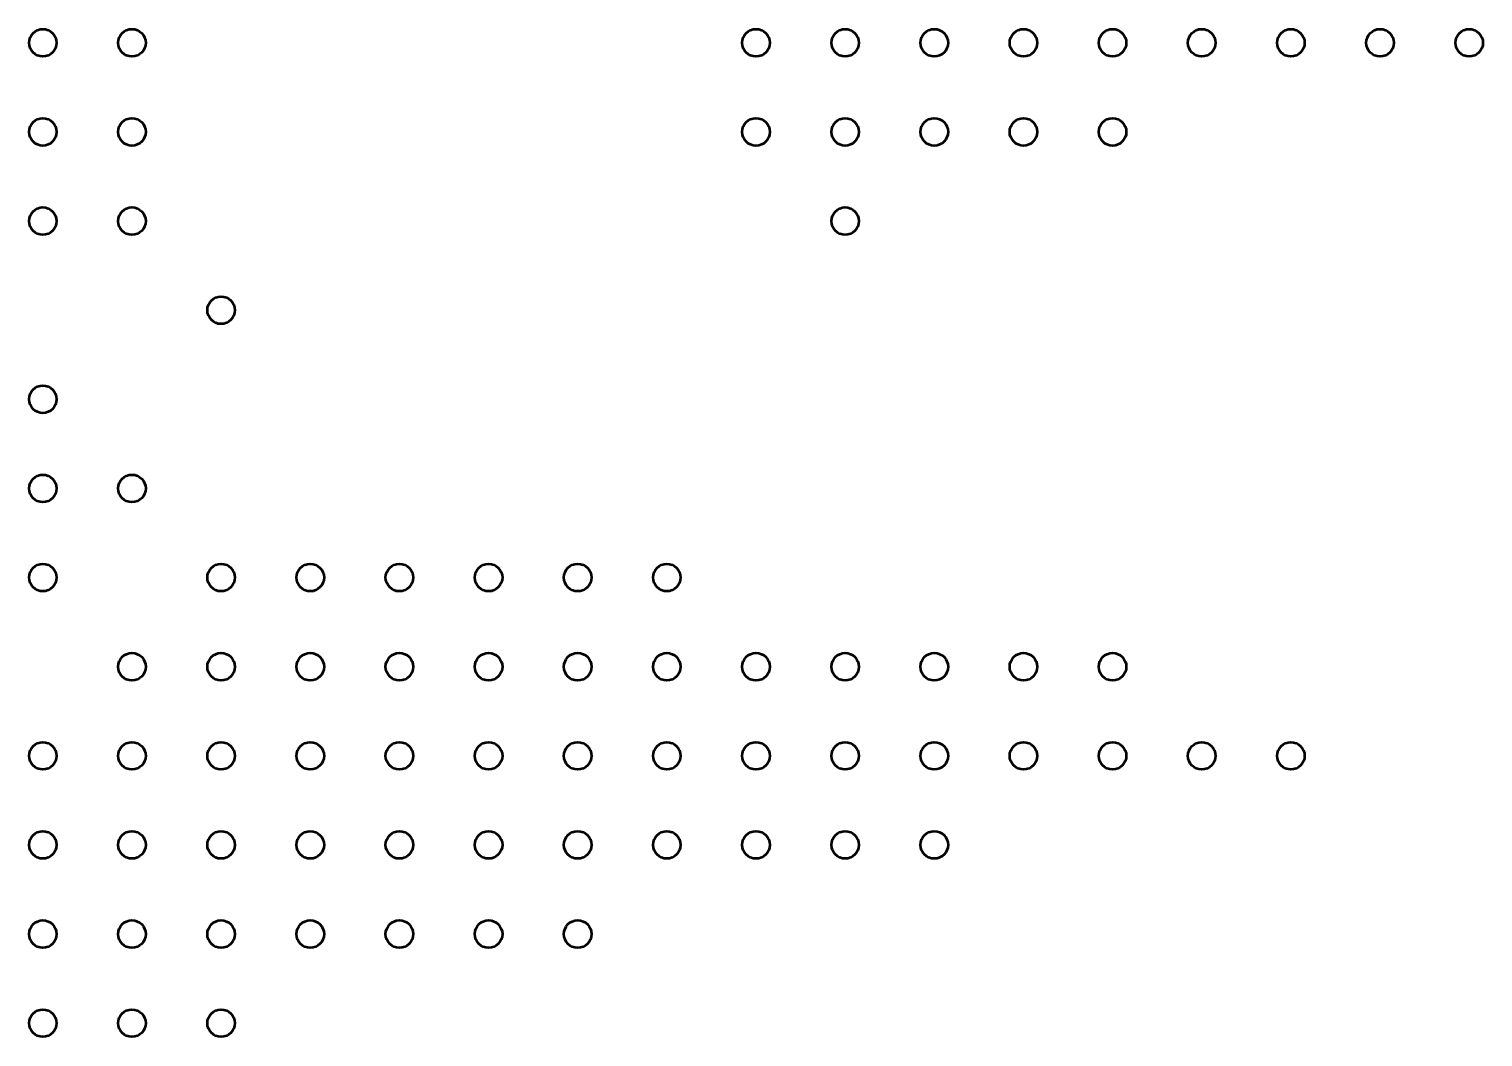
# Model space of a CAD drawing. Header units: inches. Extents: x 17 to 31, y 2 to 10.
# Drawn here: x 27.44 to 30.009, y 2.361 to 4.141 of the extents above; entities that cross this region are included whole.
import ezdxf

# ---------------------------------------------------------------- set-up
doc = ezdxf.new("R2010")
doc.units = ezdxf.units.IN
doc.header["$MEASUREMENT"] = 0
doc.layers.add('Visible', color=7, linetype='Continuous', lineweight=0)

# ---------------------------------------------------------------- blocks, each defined once
blk = doc.blocks.new('Block_2294')
at = {"layer": 'Visible', "color": 7, "lineweight": 50}
blk.add_circle((27.4646, 2.3849), 0.0243, dxfattribs=at)
blk = doc.blocks.new('Block_2295')
at = {"layer": 'Visible', "color": 7, "lineweight": 50}
blk.add_circle((27.4646, 2.5424), 0.0243, dxfattribs=at)
blk = doc.blocks.new('Block_2296')
at = {"layer": 'Visible', "color": 7, "lineweight": 50}
blk.add_circle((27.4646, 2.6999), 0.0243, dxfattribs=at)
blk = doc.blocks.new('Block_2297')
at = {"layer": 'Visible', "color": 7, "lineweight": 50}
blk.add_circle((27.4646, 2.8573), 0.0243, dxfattribs=at)
blk = doc.blocks.new('Block_2298')
at = {"layer": 'Visible', "color": 7, "lineweight": 50}
blk.add_circle((27.4646, 3.1723), 0.0243, dxfattribs=at)
blk = doc.blocks.new('Block_2299')
at = {"layer": 'Visible', "color": 7, "lineweight": 50}
blk.add_circle((27.4646, 3.3298), 0.0243, dxfattribs=at)
blk = doc.blocks.new('Block_2300')
at = {"layer": 'Visible', "color": 7, "lineweight": 50}
blk.add_circle((27.4646, 3.4873), 0.0243, dxfattribs=at)
blk = doc.blocks.new('Block_2301')
at = {"layer": 'Visible', "color": 7, "lineweight": 50}
blk.add_circle((27.4646, 3.8022), 0.0243, dxfattribs=at)
blk = doc.blocks.new('Block_2302')
at = {"layer": 'Visible', "color": 7, "lineweight": 50}
blk.add_circle((27.4646, 3.9597), 0.0243, dxfattribs=at)
blk = doc.blocks.new('Block_2303')
at = {"layer": 'Visible', "color": 7, "lineweight": 50}
blk.add_circle((27.4646, 4.1172), 0.0243, dxfattribs=at)
blk = doc.blocks.new('Block_2337')
at = {"layer": 'Visible', "color": 7, "lineweight": 50}
blk.add_circle((27.622, 2.3849), 0.0243, dxfattribs=at)
blk = doc.blocks.new('Block_2338')
at = {"layer": 'Visible', "color": 7, "lineweight": 50}
blk.add_circle((27.622, 2.5424), 0.0243, dxfattribs=at)
blk = doc.blocks.new('Block_2339')
at = {"layer": 'Visible', "color": 7, "lineweight": 50}
blk.add_circle((27.622, 2.6999), 0.0243, dxfattribs=at)
blk = doc.blocks.new('Block_2340')
at = {"layer": 'Visible', "color": 7, "lineweight": 50}
blk.add_circle((27.622, 2.8573), 0.0243, dxfattribs=at)
blk = doc.blocks.new('Block_2341')
at = {"layer": 'Visible', "color": 7, "lineweight": 50}
blk.add_circle((27.622, 3.0148), 0.0243, dxfattribs=at)
blk = doc.blocks.new('Block_2342')
at = {"layer": 'Visible', "color": 7, "lineweight": 50}
blk.add_circle((27.622, 3.3298), 0.0243, dxfattribs=at)
blk = doc.blocks.new('Block_2343')
at = {"layer": 'Visible', "color": 7, "lineweight": 50}
blk.add_circle((27.622, 3.8022), 0.0243, dxfattribs=at)
blk = doc.blocks.new('Block_2344')
at = {"layer": 'Visible', "color": 7, "lineweight": 50}
blk.add_circle((27.622, 3.9597), 0.0243, dxfattribs=at)
blk = doc.blocks.new('Block_2345')
at = {"layer": 'Visible', "color": 7, "lineweight": 50}
blk.add_circle((27.622, 4.1172), 0.0243, dxfattribs=at)
blk = doc.blocks.new('Block_2374')
at = {"layer": 'Visible', "color": 7, "lineweight": 50}
blk.add_circle((27.7795, 2.3849), 0.0243, dxfattribs=at)
blk = doc.blocks.new('Block_2375')
at = {"layer": 'Visible', "color": 7, "lineweight": 50}
blk.add_circle((27.7795, 2.5424), 0.0243, dxfattribs=at)
blk = doc.blocks.new('Block_2376')
at = {"layer": 'Visible', "color": 7, "lineweight": 50}
blk.add_circle((27.7795, 2.6999), 0.0243, dxfattribs=at)
blk = doc.blocks.new('Block_2377')
at = {"layer": 'Visible', "color": 7, "lineweight": 50}
blk.add_circle((27.7795, 2.8573), 0.0243, dxfattribs=at)
blk = doc.blocks.new('Block_2378')
at = {"layer": 'Visible', "color": 7, "lineweight": 50}
blk.add_circle((27.7795, 3.0148), 0.0243, dxfattribs=at)
blk = doc.blocks.new('Block_2379')
at = {"layer": 'Visible', "color": 7, "lineweight": 50}
blk.add_circle((27.7795, 3.1723), 0.0243, dxfattribs=at)
blk = doc.blocks.new('Block_2380')
at = {"layer": 'Visible', "color": 7, "lineweight": 50}
blk.add_circle((27.7795, 3.6447), 0.0243, dxfattribs=at)
blk = doc.blocks.new('Block_2405')
at = {"layer": 'Visible', "color": 7, "lineweight": 50}
blk.add_circle((27.937, 2.5424), 0.0243, dxfattribs=at)
blk = doc.blocks.new('Block_2406')
at = {"layer": 'Visible', "color": 7, "lineweight": 50}
blk.add_circle((27.937, 2.6999), 0.0243, dxfattribs=at)
blk = doc.blocks.new('Block_2407')
at = {"layer": 'Visible', "color": 7, "lineweight": 50}
blk.add_circle((27.937, 2.8573), 0.0243, dxfattribs=at)
blk = doc.blocks.new('Block_2408')
at = {"layer": 'Visible', "color": 7, "lineweight": 50}
blk.add_circle((27.937, 3.0148), 0.0243, dxfattribs=at)
blk = doc.blocks.new('Block_2409')
at = {"layer": 'Visible', "color": 7, "lineweight": 50}
blk.add_circle((27.937, 3.1723), 0.0243, dxfattribs=at)
blk = doc.blocks.new('Block_2433')
at = {"layer": 'Visible', "color": 7, "lineweight": 50}
blk.add_circle((28.0945, 2.5424), 0.0243, dxfattribs=at)
blk = doc.blocks.new('Block_2434')
at = {"layer": 'Visible', "color": 7, "lineweight": 50}
blk.add_circle((28.0945, 2.6999), 0.0243, dxfattribs=at)
blk = doc.blocks.new('Block_2435')
at = {"layer": 'Visible', "color": 7, "lineweight": 50}
blk.add_circle((28.0945, 2.8573), 0.0243, dxfattribs=at)
blk = doc.blocks.new('Block_2436')
at = {"layer": 'Visible', "color": 7, "lineweight": 50}
blk.add_circle((28.0945, 3.0148), 0.0243, dxfattribs=at)
blk = doc.blocks.new('Block_2437')
at = {"layer": 'Visible', "color": 7, "lineweight": 50}
blk.add_circle((28.0945, 3.1723), 0.0243, dxfattribs=at)
blk = doc.blocks.new('Block_2460')
at = {"layer": 'Visible', "color": 7, "lineweight": 50}
blk.add_circle((28.252, 2.5424), 0.0243, dxfattribs=at)
blk = doc.blocks.new('Block_2461')
at = {"layer": 'Visible', "color": 7, "lineweight": 50}
blk.add_circle((28.252, 2.6999), 0.0243, dxfattribs=at)
blk = doc.blocks.new('Block_2462')
at = {"layer": 'Visible', "color": 7, "lineweight": 50}
blk.add_circle((28.252, 2.8573), 0.0243, dxfattribs=at)
blk = doc.blocks.new('Block_2463')
at = {"layer": 'Visible', "color": 7, "lineweight": 50}
blk.add_circle((28.252, 3.0148), 0.0243, dxfattribs=at)
blk = doc.blocks.new('Block_2464')
at = {"layer": 'Visible', "color": 7, "lineweight": 50}
blk.add_circle((28.252, 3.1723), 0.0243, dxfattribs=at)
blk = doc.blocks.new('Block_2491')
at = {"layer": 'Visible', "color": 7, "lineweight": 50}
blk.add_circle((28.4094, 2.5424), 0.0243, dxfattribs=at)
blk = doc.blocks.new('Block_2492')
at = {"layer": 'Visible', "color": 7, "lineweight": 50}
blk.add_circle((28.4094, 2.6999), 0.0243, dxfattribs=at)
blk = doc.blocks.new('Block_2493')
at = {"layer": 'Visible', "color": 7, "lineweight": 50}
blk.add_circle((28.4094, 2.8573), 0.0243, dxfattribs=at)
blk = doc.blocks.new('Block_2494')
at = {"layer": 'Visible', "color": 7, "lineweight": 50}
blk.add_circle((28.4094, 3.0148), 0.0243, dxfattribs=at)
blk = doc.blocks.new('Block_2495')
at = {"layer": 'Visible', "color": 7, "lineweight": 50}
blk.add_circle((28.4094, 3.1723), 0.0243, dxfattribs=at)
blk = doc.blocks.new('Block_2526')
at = {"layer": 'Visible', "color": 7, "lineweight": 50}
blk.add_circle((28.5669, 2.6999), 0.0243, dxfattribs=at)
blk = doc.blocks.new('Block_2527')
at = {"layer": 'Visible', "color": 7, "lineweight": 50}
blk.add_circle((28.5669, 2.8573), 0.0243, dxfattribs=at)
blk = doc.blocks.new('Block_2528')
at = {"layer": 'Visible', "color": 7, "lineweight": 50}
blk.add_circle((28.5669, 3.0148), 0.0243, dxfattribs=at)
blk = doc.blocks.new('Block_2529')
at = {"layer": 'Visible', "color": 7, "lineweight": 50}
blk.add_circle((28.5669, 3.1723), 0.0243, dxfattribs=at)
blk = doc.blocks.new('Block_2566')
at = {"layer": 'Visible', "color": 7, "lineweight": 50}
blk.add_circle((28.7244, 2.6999), 0.0243, dxfattribs=at)
blk = doc.blocks.new('Block_2567')
at = {"layer": 'Visible', "color": 7, "lineweight": 50}
blk.add_circle((28.7244, 2.8573), 0.0243, dxfattribs=at)
blk = doc.blocks.new('Block_2568')
at = {"layer": 'Visible', "color": 7, "lineweight": 50}
blk.add_circle((28.7244, 3.0148), 0.0243, dxfattribs=at)
blk = doc.blocks.new('Block_2569')
at = {"layer": 'Visible', "color": 7, "lineweight": 50}
blk.add_circle((28.7244, 3.9597), 0.0243, dxfattribs=at)
blk = doc.blocks.new('Block_2570')
at = {"layer": 'Visible', "color": 7, "lineweight": 50}
blk.add_circle((28.7244, 4.1172), 0.0243, dxfattribs=at)
blk = doc.blocks.new('Block_2607')
at = {"layer": 'Visible', "color": 7, "lineweight": 50}
blk.add_circle((28.8819, 2.6999), 0.0243, dxfattribs=at)
blk = doc.blocks.new('Block_2608')
at = {"layer": 'Visible', "color": 7, "lineweight": 50}
blk.add_circle((28.8819, 2.8573), 0.0243, dxfattribs=at)
blk = doc.blocks.new('Block_2609')
at = {"layer": 'Visible', "color": 7, "lineweight": 50}
blk.add_circle((28.8819, 3.0148), 0.0243, dxfattribs=at)
blk = doc.blocks.new('Block_2610')
at = {"layer": 'Visible', "color": 7, "lineweight": 50}
blk.add_circle((28.8819, 3.8022), 0.0243, dxfattribs=at)
blk = doc.blocks.new('Block_2611')
at = {"layer": 'Visible', "color": 7, "lineweight": 50}
blk.add_circle((28.8819, 3.9597), 0.0243, dxfattribs=at)
blk = doc.blocks.new('Block_2612')
at = {"layer": 'Visible', "color": 7, "lineweight": 50}
blk.add_circle((28.8819, 4.1172), 0.0243, dxfattribs=at)
blk = doc.blocks.new('Block_2648')
at = {"layer": 'Visible', "color": 7, "lineweight": 50}
blk.add_circle((29.0394, 2.6999), 0.0243, dxfattribs=at)
blk = doc.blocks.new('Block_2649')
at = {"layer": 'Visible', "color": 7, "lineweight": 50}
blk.add_circle((29.0394, 2.8573), 0.0243, dxfattribs=at)
blk = doc.blocks.new('Block_2650')
at = {"layer": 'Visible', "color": 7, "lineweight": 50}
blk.add_circle((29.0394, 3.0148), 0.0243, dxfattribs=at)
blk = doc.blocks.new('Block_2651')
at = {"layer": 'Visible', "color": 7, "lineweight": 50}
blk.add_circle((29.0394, 3.9597), 0.0243, dxfattribs=at)
blk = doc.blocks.new('Block_2652')
at = {"layer": 'Visible', "color": 7, "lineweight": 50}
blk.add_circle((29.0394, 4.1172), 0.0243, dxfattribs=at)
blk = doc.blocks.new('Block_2689')
at = {"layer": 'Visible', "color": 7, "lineweight": 50}
blk.add_circle((29.1969, 2.8573), 0.0243, dxfattribs=at)
blk = doc.blocks.new('Block_2690')
at = {"layer": 'Visible', "color": 7, "lineweight": 50}
blk.add_circle((29.1969, 3.0148), 0.0243, dxfattribs=at)
blk = doc.blocks.new('Block_2691')
at = {"layer": 'Visible', "color": 7, "lineweight": 50}
blk.add_circle((29.1969, 3.9597), 0.0243, dxfattribs=at)
blk = doc.blocks.new('Block_2692')
at = {"layer": 'Visible', "color": 7, "lineweight": 50}
blk.add_circle((29.1969, 4.1172), 0.0243, dxfattribs=at)
blk = doc.blocks.new('Block_2728')
at = {"layer": 'Visible', "color": 7, "lineweight": 50}
blk.add_circle((29.3543, 2.8573), 0.0243, dxfattribs=at)
blk = doc.blocks.new('Block_2729')
at = {"layer": 'Visible', "color": 7, "lineweight": 50}
blk.add_circle((29.3543, 3.0148), 0.0243, dxfattribs=at)
blk = doc.blocks.new('Block_2730')
at = {"layer": 'Visible', "color": 7, "lineweight": 50}
blk.add_circle((29.3543, 3.9597), 0.0243, dxfattribs=at)
blk = doc.blocks.new('Block_2731')
at = {"layer": 'Visible', "color": 7, "lineweight": 50}
blk.add_circle((29.3543, 4.1172), 0.0243, dxfattribs=at)
blk = doc.blocks.new('Block_2768')
at = {"layer": 'Visible', "color": 7, "lineweight": 50}
blk.add_circle((29.5118, 2.8573), 0.0243, dxfattribs=at)
blk = doc.blocks.new('Block_2769')
at = {"layer": 'Visible', "color": 7, "lineweight": 50}
blk.add_circle((29.5118, 4.1172), 0.0243, dxfattribs=at)
blk = doc.blocks.new('Block_2806')
at = {"layer": 'Visible', "color": 7, "lineweight": 50}
blk.add_circle((29.6693, 2.8573), 0.0243, dxfattribs=at)
blk = doc.blocks.new('Block_2807')
at = {"layer": 'Visible', "color": 7, "lineweight": 50}
blk.add_circle((29.6693, 4.1172), 0.0243, dxfattribs=at)
blk = doc.blocks.new('Block_2842')
at = {"layer": 'Visible', "color": 7, "lineweight": 50}
blk.add_circle((29.8268, 4.1172), 0.0243, dxfattribs=at)
blk = doc.blocks.new('Block_2873')
at = {"layer": 'Visible', "color": 7, "lineweight": 50}
blk.add_circle((29.9843, 4.1172), 0.0243, dxfattribs=at)

msp = doc.modelspace()

# ---------------------------------------------------------------- block references
at = {"layer": 'Visible'}
for name in ['Block_2303', 'Block_2345', 'Block_2570', 'Block_2612', 'Block_2652', 'Block_2692', 'Block_2731', 'Block_2769', 'Block_2807', 'Block_2842', 'Block_2873', 'Block_2302', 'Block_2344', 'Block_2569', 'Block_2611', 'Block_2651', 'Block_2691', 'Block_2730', 'Block_2301', 'Block_2343', 'Block_2610', 'Block_2380', 'Block_2300', 'Block_2299', 'Block_2342', 'Block_2298', 'Block_2379', 'Block_2409', 'Block_2437', 'Block_2464', 'Block_2495', 'Block_2529', 'Block_2341', 'Block_2378', 'Block_2408', 'Block_2436', 'Block_2463', 'Block_2494', 'Block_2528', 'Block_2568', 'Block_2609', 'Block_2650', 'Block_2690', 'Block_2729', 'Block_2297', 'Block_2340', 'Block_2377', 'Block_2407', 'Block_2435', 'Block_2462', 'Block_2493', 'Block_2527', 'Block_2567', 'Block_2608', 'Block_2649', 'Block_2689', 'Block_2728', 'Block_2768', 'Block_2806', 'Block_2296', 'Block_2339', 'Block_2376', 'Block_2406', 'Block_2434', 'Block_2461', 'Block_2492', 'Block_2526', 'Block_2566', 'Block_2607', 'Block_2648', 'Block_2295', 'Block_2338', 'Block_2375', 'Block_2405', 'Block_2433', 'Block_2460', 'Block_2491', 'Block_2294', 'Block_2337', 'Block_2374']:
    msp.add_blockref(name, (0, 0), dxfattribs=at)

doc.saveas('drawing.dxf')
